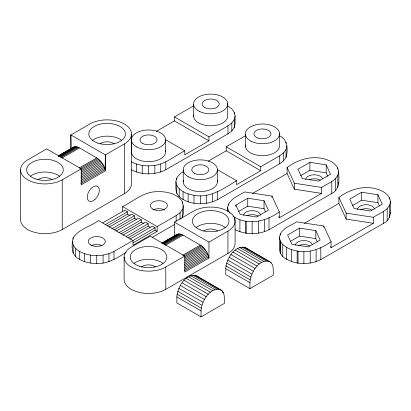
<?xml version="1.0" encoding="UTF-8"?>
<svg xmlns="http://www.w3.org/2000/svg" width="411" height="411" viewBox="0 0 411 411"><rect width="100%" height="100%" fill="white"/><g stroke="black" fill="none" stroke-linecap="round" stroke-linejoin="round"><path stroke-width="0.62" d="M176.869 296.948C177.295 287.459 185.572 272.704 196.766 275.945L220.933 289.899C225.367 292.827 224.195 298.931 224.344 303.421L201.036 316.881L176.869 302.928L176.869 296.948L201.036 310.901L201.036 316.881M201.036 310.901C201.462 301.407 209.738 286.657 220.933 289.899M225.773 268.712C226.199 259.223 234.476 244.468 245.665 247.715L269.832 261.663C274.271 264.597 273.099 270.695 273.248 275.19L249.939 288.645L225.773 274.692L225.773 268.712L249.939 282.665L249.939 288.645M249.939 282.665C250.366 273.176 258.642 258.421 269.832 261.663M126.218 252.39C117.227 257.908 107.744 263.97 96.749 263.569C89.233 263.379 81.332 261.694 75.609 256.521C70.949 251.573 71.863 243.975 73.168 237.851C78.814 228.942 90.43 226.661 98.476 220.573L133 240.502L133 245.29L157.166 231.336L157.166 226.553L122.642 206.62L122.642 211.403M279.727 135.861C286.631 139.118 287.813 146.968 286.878 153.796C286.616 158.245 283.323 161.544 279.727 163.763L217.583 199.643C205.68 205.628 189.702 205.479 179.181 196.725C175.024 192.8 175.908 186.846 175.908 181.703C176.17 177.254 179.463 173.961 183.059 171.736M181.775 218.215L182.474 217.244C181.441 212.045 184.154 206.964 182.474 201.976C180.1 197.588 175.625 195.086 171.099 193.417C165.104 191.577 158.78 191.182 152.573 192.009C141.343 193.756 132.537 201.683 122.642 206.62M182.474 217.244L183.306 213.597L183.306 205.623M131.273 169.743C141.887 175.209 155.183 175.209 165.797 169.743L227.941 133.868L231.819 130.945L234.26 127.549L234.26 119.575L235.092 115.928L234.26 112.28L231.819 108.879L227.941 105.961M234.26 127.549L235.092 123.901L235.092 115.928M227.694 211.393C225.788 200.768 237.358 196.037 244.828 191.932L271.99 196.134L279.269 211.819L279.269 217.799L321.53 193.396L321.53 187.421C327.711 183.214 337.832 180.557 338.664 171.736C338.402 167.287 335.109 163.994 331.513 161.77C317.092 154.038 299.655 158.014 287.089 167.534L287.089 173.514L294.368 189.199L321.53 193.396M286.046 157.444L286.046 149.47L286.878 145.823M390.45 201.637C390.779 209.317 391.976 219.371 383.576 223.353L320.796 259.598C308.964 265.434 293.177 265.162 282.753 256.521C277.584 251.558 280.03 243.785 279.48 237.512C280.312 228.696 290.433 226.035 296.614 221.832L323.776 226.035L331.055 241.714L331.055 247.694L373.316 223.296L373.316 217.316C379.497 213.114 389.618 210.453 390.45 201.637C390.188 197.188 386.895 193.889 383.299 191.67C368.878 183.933 351.441 187.909 338.875 197.434L338.875 203.414L346.154 219.094L373.316 223.296M234.845 229.544C245.336 234.948 258.478 235.025 269.01 229.703L331.79 193.453C340.19 189.471 338.993 179.422 338.664 171.736M208.952 136.853L208.952 140.839L174.428 120.911L174.428 116.924L208.952 136.853L227.941 125.894L231.819 122.971L234.26 119.575M157.166 226.553L176.155 215.59L180.033 212.667L182.474 209.271M260.738 166.753L260.738 170.74L226.214 150.806L226.214 146.819L260.738 166.753L279.727 155.79L283.605 152.871L286.046 149.47M71.976 148.392C73.775 146.033 77.237 146.506 79.477 147.919L96.739 157.886C101.296 160.701 104.327 165.643 105.38 170.837L81.214 184.791L81.214 168.844L46.69 148.91L27.701 159.874A24.413 14.092 0 0 0 27.701 179.807A24.413 14.092 0 0 0 62.225 179.807L81.214 168.844M175.548 235.595C177.347 233.243 180.809 233.71 183.049 235.128L200.311 245.095C204.868 247.905 207.899 252.852 208.952 258.046L184.786 271.995L184.786 256.053L150.262 236.12L131.273 247.083A24.413 14.092 0 0 0 131.273 267.011A24.413 14.092 0 0 0 165.797 267.011L184.786 256.053M279.269 211.819C266.318 221.668 247.016 225.968 232.903 216.124M331.055 241.714C321.356 248.568 309.617 253.289 297.574 251.126C290.104 249.796 280.42 246.21 279.48 237.512M58.388 155.867L73.209 147.308M58.275 156.026L73.949 146.968M58.84 155.964L74.761 146.773M58.609 156.545L75.629 146.717M59.528 156.632L76.549 146.804M60.484 156.863L77.504 147.04M60.915 157.557L78.486 147.41M61.907 158.065L79.477 147.919M79.169 168.032L96.739 157.886M80.16 168.669L97.731 158.523M70.856 148.993L70.856 134.957L89.845 123.994A24.413 14.092 0 0 1 124.369 123.994A24.413 14.092 0 0 1 124.369 143.927L105.38 154.89L105.098 169.584L80.941 183.527M81.142 169.424L98.712 159.283M80.998 170.93L99.668 160.151M174.428 116.924L193.417 105.961M81.368 172.219L100.587 161.122M81.142 173.91L101.455 162.181M156.303 131.376L174.428 120.911M81.404 175.363L102.267 163.316M81.044 177.187L103.007 164.508M81.157 178.744L103.664 165.751M81.183 180.331L104.24 167.02M81.111 181.929L104.718 168.299M131.273 161.77C138.461 165.612 146.855 166.47 154.855 165.417C166.085 163.67 174.891 155.743 184.786 150.806L184.786 154.793L208.952 140.839M20.55 169.841L20.55 219.577A24.413 14.092 0 0 0 35.618 232.595A24.413 14.092 0 0 0 62.225 229.544L124.369 193.663A24.413 14.092 0 0 0 131.52 183.696L131.52 133.96M226.214 146.819L245.203 135.861M208.089 161.271L226.214 150.806M102.745 222.89L124.713 210.206L127.477 211.799L127.477 214.193L107.153 225.927M105.504 224.483L127.477 211.799M109.1 227.196L131.618 214.193L134.382 215.785L134.382 218.179L114.058 229.913M111.859 228.788L134.382 215.785M116.005 231.182L138.522 218.179L141.286 219.772L141.286 222.166L120.962 233.9M118.764 232.775L141.286 219.772M122.91 235.169L145.427 222.166L148.191 223.759L148.191 226.153L127.867 237.887M126.218 236.443L148.191 223.759M129.814 239.156L152.332 226.153L155.096 227.745L155.096 230.139L133.123 242.824M72.336 241.498C73.276 250.196 82.96 253.782 90.43 255.113C98.424 256.171 106.824 255.308 114.011 251.465L155.096 227.745M175.908 181.703C176.848 190.401 186.532 193.982 194.002 195.317C209.913 198.472 223.764 188.474 236.572 180.706L236.572 184.693L260.738 170.74M174.428 236.197L174.428 222.166L193.417 211.203A24.413 14.092 0 0 1 227.941 211.203A24.413 14.092 0 0 1 227.941 231.136L227.941 253.459L165.797 289.339A24.413 14.092 0 0 1 139.19 292.396A24.413 14.092 0 0 1 124.122 279.372L124.122 257.05M152.296 237.337L174.49 224.524M161.96 243.071L176.781 234.517M161.847 243.23L177.521 234.178M162.412 243.168L178.333 233.977M162.73 243.43L179.201 233.921M163.1 243.841L180.121 234.013M164.056 244.072L181.076 234.244M252.616 193.417L287.089 173.514M164.487 244.761L182.058 234.619M165.479 245.269L183.049 235.128M235.837 205.099L247.746 198.22L264.016 200.738L268.378 210.134L256.469 217.008L240.199 214.491L235.837 205.099L235.837 206.327M309.894 162.345L297.98 169.219L302.342 178.615L318.612 181.133L330.521 174.254L326.164 164.862L309.894 162.345L309.894 170.318L300.688 175.631M238.544 211.511L247.746 206.194L264.016 208.711L265.557 212.025M182.741 255.236L200.311 245.095M183.738 255.873L201.303 245.732M174.428 222.166L208.952 242.1L227.941 231.136M184.714 256.634L202.284 246.492M184.575 258.139L203.24 247.36M184.94 259.423L204.159 248.331M184.714 261.119L205.027 249.39M184.976 262.567L205.839 250.525M184.616 264.396L206.579 251.717M184.729 265.953L207.242 252.955M184.755 267.54L207.812 254.224M184.683 269.138L208.29 255.508M184.513 270.736L208.67 256.788M304.402 223.317L338.875 203.414M299.537 228.12L287.623 234.994L291.985 244.391L308.255 246.908L320.164 240.029L315.807 230.638L299.537 228.12L299.537 236.094L290.33 241.406M361.68 192.24L349.766 199.119L354.128 208.511L370.398 211.028L382.307 204.154L377.95 194.757L361.68 192.24L361.68 200.214L352.474 205.531M309.894 170.318L326.164 172.836L327.701 176.149M287.089 167.534L294.368 183.219L321.53 187.421M361.68 200.214L377.95 202.731L379.487 206.05M338.875 197.434L346.154 213.114L373.316 217.316M299.537 236.094L315.807 238.611L317.343 241.925M184.786 150.806L165.607 139.735L165.623 151.7M217.393 169.635L236.572 180.706M243.898 247.057L268.07 261.011M270.186 262.233L271.281 262.865M241.884 246.98L266.051 260.928M239.7 247.473L263.867 261.427M237.424 248.527L261.591 262.48M235.154 250.099L259.32 264.052M232.965 252.128L257.132 266.081M230.951 254.532L255.118 268.486M229.184 257.229L253.351 271.178M227.735 260.101L251.902 274.055M226.661 263.05L250.828 277.004M225.999 265.958L250.165 279.912M127.477 214.193L130.066 215.688M134.382 218.179L136.452 219.376M141.286 222.166L143.876 223.661M148.191 226.153L150.262 227.35M155.096 230.139L157.166 231.336M194.999 275.293L219.633 289.514M220.733 290.151L222.382 291.101M192.985 275.211L217.152 289.164M222.356 292.17L223.456 292.807M190.796 275.709L214.963 289.663M188.526 276.762L212.693 290.716M186.25 278.334L210.417 292.288M184.066 280.359L208.233 294.312M182.047 282.768L206.214 296.721M180.285 285.46L204.452 299.413M178.836 288.337L203.003 302.291M177.758 291.286L201.924 305.239M177.095 294.194L201.262 308.142M245.665 247.715L247.114 248.917M196.766 275.945L198.215 277.148M229.996 213.309L228.526 211.264L227.694 207.617M330.516 246.533L331.055 247.694M278.73 216.633L279.269 217.799M390.193 212.466L390.45 213.597M338.407 182.566L338.664 183.696M71.098 148.715L70.856 134.957L105.38 154.89L105.38 170.837M389.618 205.284L389.618 217.244M389.443 197.742L389.443 199.001M387.177 208.68L387.177 220.64M383.576 211.393L383.576 223.353M377.95 194.757L377.95 202.731M346.154 213.114L346.154 219.094M337.832 175.384L337.832 187.344M337.657 167.847L337.657 169.106M335.391 178.785L335.391 190.745M331.79 181.492L331.79 193.453M326.164 164.862L326.164 172.836M323.776 226.035L323.776 227.232M320.796 247.643L320.796 259.598M316.1 249.718L316.1 261.679M315.807 230.638L315.807 238.611M310.213 251.126L310.213 263.086M303.893 251.609L303.893 263.569M298.026 251.162L298.026 263.122M297.153 251.029L297.153 262.989M294.368 183.219L294.368 189.199M291.687 249.718L291.687 261.679M286.631 247.479L286.631 259.439M286.046 142.175L286.046 143.403M283.605 152.871L283.605 160.845M282.753 244.56L282.753 256.521M280.487 241.406L280.487 253.366M280.312 233.864L280.312 235.123M280.256 240.903L280.256 252.857M279.727 155.79L279.727 163.763M279.516 133.231L279.516 145.191A17.087 9.864 0 0 1 262.223 155.692A17.087 9.864 0 0 1 245.449 144.913M271.99 196.134L271.99 197.331M269.01 217.743L269.01 229.703M264.314 219.823L264.314 231.778M264.016 200.738L264.016 208.711M258.427 221.231L258.427 233.191M252.107 221.709L252.107 233.669M247.746 198.22L247.746 206.194M246.24 221.262L246.24 233.222M245.413 134.5L245.413 146.46M245.367 221.128L245.367 233.088M239.901 219.823L239.901 231.778M235.092 221.169L235.092 243.492A24.413 14.092 0 0 1 227.941 253.459M234.845 217.583L234.845 220.728M234.26 112.28L234.26 113.503M231.819 122.971L231.819 130.945M228.526 203.969L228.526 205.228M227.941 125.894L227.941 133.868M227.73 103.331L227.73 115.291A17.087 9.864 0 0 1 210.437 125.792A17.087 9.864 0 0 1 193.663 115.013M217.583 191.67L217.583 199.643M217.409 169.635L217.409 181.595M212.528 193.91L212.528 201.883M208.952 242.1L208.952 258.046M206.641 195.317L206.641 203.291M200.321 195.795L200.321 203.769M194.002 195.317L194.002 203.291M193.627 104.605L193.627 116.56M188.115 193.91L188.115 201.883M183.234 169.851L183.234 181.811M183.059 191.67L183.059 199.643M182.474 201.976L182.474 203.198M180.033 212.667L180.033 219.417M179.181 188.752L179.181 196.725M176.74 178.055L176.74 179.283M176.74 185.351L176.74 193.324M176.155 215.59L176.155 221.108M165.797 161.77L165.797 169.743M165.797 267.011L165.797 289.339M160.742 164.01L160.742 171.983M154.855 165.417L154.855 173.391M148.535 165.9L148.535 173.874M142.216 165.417L142.216 173.391M136.329 164.01L136.329 171.983M131.448 140.583L131.448 151.911A17.087 9.864 0 0 0 149.614 161.651A17.087 9.864 0 0 0 165.51 150.667M124.369 143.927L124.369 193.663M114.011 251.465L114.011 259.439M108.956 253.705L108.956 261.679M103.069 255.113L103.069 263.086M96.749 255.596L96.749 263.569M90.43 255.113L90.43 263.086M84.543 253.705L84.543 261.679M79.487 251.465L79.487 259.439M75.609 248.547L75.609 256.521M73.168 237.851L73.168 239.079M73.168 245.146L73.168 253.119M62.225 179.807L62.225 229.544M295.381 245.059A8.544 4.932 0 0 1 303.148 240.574A8.544 4.932 0 0 1 312.149 244.211M298.694 245.562A8.544 4.932 0 0 1 309.935 245.984M357.493 209.61A8.544 4.932 0 0 1 365.667 204.678A8.544 4.932 0 0 1 374.549 209.178M360.401 209.887A8.544 4.932 0 0 1 372.078 210.108M217.296 180.568A17.087 9.864 0 0 1 200.054 191.567A17.087 9.864 0 0 1 183.414 180.265M243.595 215.159A8.544 4.932 0 0 1 252.107 210.653A8.544 4.932 0 0 1 260.62 215.159M246.908 215.662A8.544 4.932 0 0 1 258.149 216.088M305.738 179.283A8.544 4.932 0 0 1 313.506 174.798A8.544 4.932 0 0 1 322.507 178.436M309.051 179.782A8.544 4.932 0 0 1 320.292 180.208M37.961 179.766A8.544 4.932 0 0 1 51.961 179.766M100.104 143.891A8.544 4.932 0 0 1 114.104 143.891M92.578 140.285A18.31 10.573 0 0 1 121.63 140.285M30.435 176.16A18.31 10.573 0 0 1 59.487 176.16M141.533 266.975A8.544 4.932 0 0 1 155.533 266.975M203.676 231.095A8.544 4.932 0 0 1 217.681 231.095M196.155 227.489A18.31 10.573 0 0 1 225.202 227.489M134.012 263.369A18.31 10.573 0 0 1 163.059 263.369M91.545 245.562A8.544 4.932 0 0 1 101.949 245.562M153.257 209.887A8.544 4.932 0 0 1 164.528 209.887M194.28 173.231A8.544 4.932 0 0 0 208.572 171.022A8.544 4.932 0 0 0 198.112 164.981A8.544 4.932 0 0 0 194.28 173.231M258.195 138.137A8.544 4.932 0 0 0 271.008 133.863A8.544 4.932 0 0 0 258.195 129.593A8.544 4.932 0 0 0 258.195 138.137M251.188 141.276A17.087 9.864 0 0 0 279.223 135.8A17.087 9.864 0 0 0 256.988 124.518A17.087 9.864 0 0 0 251.188 141.276M188.366 176.797A17.087 9.864 0 0 0 216.874 172.194A17.087 9.864 0 0 0 195.723 160.244A17.087 9.864 0 0 0 188.366 176.797M94.859 199.546A8.544 4.932 -60 0 0 97.566 186.311A8.544 4.932 -60 0 0 87.461 195.276A8.544 4.932 -60 0 0 94.859 199.546M97.952 143.115A18.31 10.573 0 0 0 125.417 133.96A18.31 10.573 0 0 0 97.952 124.805A18.31 10.573 0 0 0 97.952 143.115M35.808 178.996A18.31 10.573 0 0 0 63.273 169.841A18.31 10.573 0 0 0 35.808 160.686A18.31 10.573 0 0 0 35.808 178.996M139.38 266.2A18.31 10.573 0 0 0 166.845 257.05A18.31 10.573 0 0 0 139.38 247.895A18.31 10.573 0 0 0 139.38 266.2M200.506 229.96A18.31 10.573 0 0 0 228.948 221.863A18.31 10.573 0 0 0 202.582 211.691A18.31 10.573 0 0 0 200.506 229.96M152.851 209.112A8.544 4.932 0 0 0 167.143 206.897A8.544 4.932 0 0 0 156.678 200.856A8.544 4.932 0 0 0 152.851 209.112M90.708 244.987A8.544 4.932 0 0 0 105 242.778A8.544 4.932 0 0 0 94.535 236.736A8.544 4.932 0 0 0 90.708 244.987M142.494 143.331A8.544 4.932 0 0 0 156.786 141.122A8.544 4.932 0 0 0 146.321 135.08A8.544 4.932 0 0 0 142.494 143.331M204.637 107.456A8.544 4.932 0 0 0 218.929 105.242A8.544 4.932 0 0 0 208.469 99.2A8.544 4.932 0 0 0 204.637 107.456M199.397 111.376A17.087 9.864 0 0 0 227.437 105.899A17.087 9.864 0 0 0 205.202 94.622A17.087 9.864 0 0 0 199.397 111.376M136.58 146.897A17.087 9.864 0 0 0 165.088 142.293A17.087 9.864 0 0 0 143.937 130.344A17.087 9.864 0 0 0 136.58 146.897"/></g></svg>
